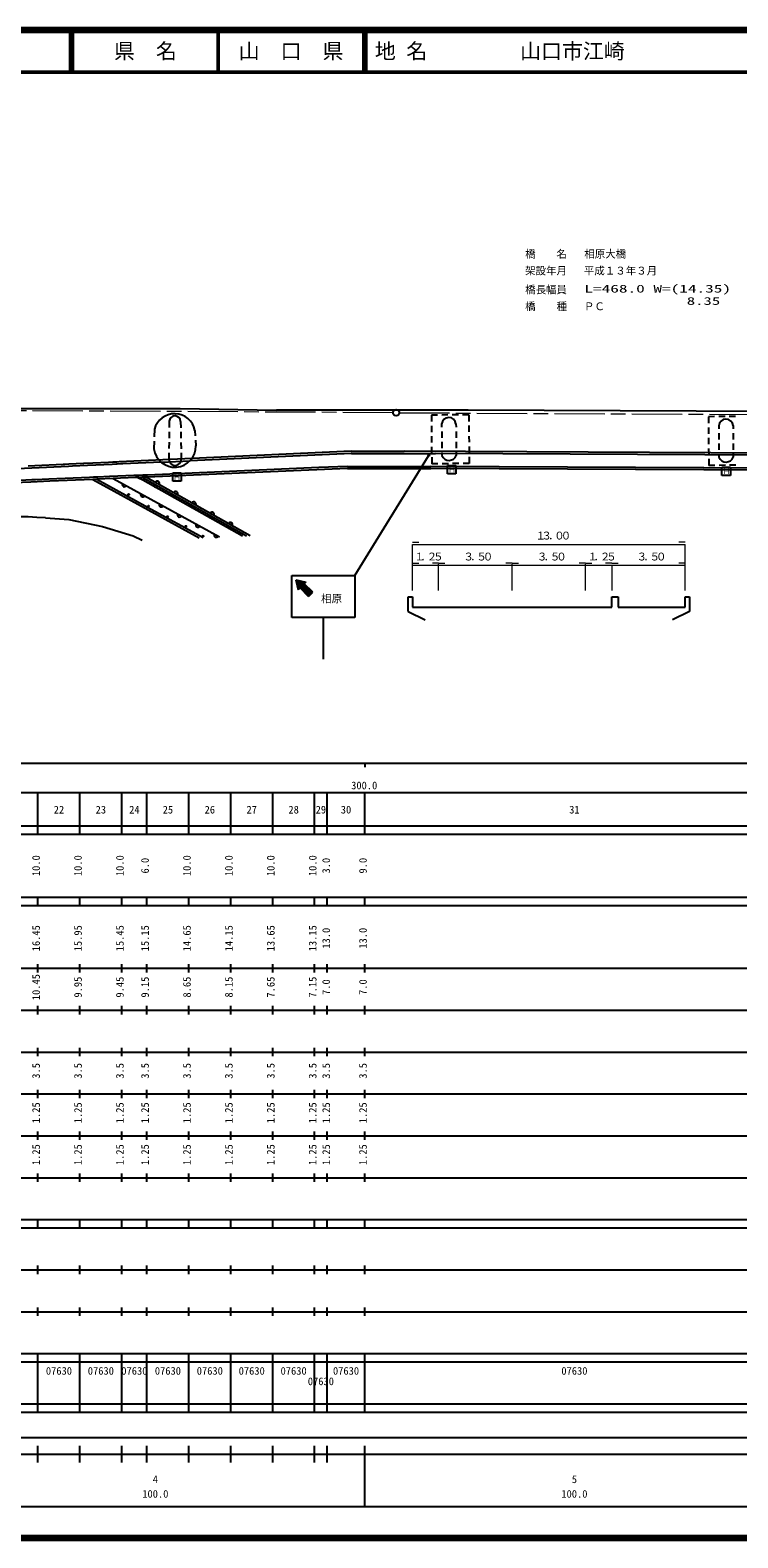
# Model space of a CAD drawing. Units: millimetres, scale not verified. Extents: x 40000 to 680000, y 20000 to 380000.
# Drawn here: x 288134 to 456993, y 20000 to 380000 of the extents above; entities that cross this region are included whole.
import ezdxf
from ezdxf.enums import TextEntityAlignment as Align

# ---------------------------------------------------------------- set-up
doc = ezdxf.new("R2010")
doc.units = ezdxf.units.MM
doc.header["$LTSCALE"] = 1000
doc.linetypes.add('CHAIN', pattern=[18.5, 12, -1.5, 3.5, -1.5])
for name, color, linetype, lineweight in [('M-BGD', 7, 'Continuous', 25), ('M-BMK', 2, 'CHAIN', 13), ('M-BMK-SRVR', 3, 'Continuous', 25), ('M-STR-HTXT', 7, 'Continuous', 13), ('M-STR-STR1', 1, 'Continuous', 25), ('M-STR-STRC', 7, 'Continuous', 25), ('M-TTL', 2, 'Continuous', 140), ('M-TTL-BAND', 7, 'Continuous', 25), ('M-TTL-LINE', 7, 'Continuous', 50)]:
    doc.layers.add(name, color=color, linetype=linetype, lineweight=lineweight)
doc.layers.add('M-TTL-TXT', color=7, linetype='Continuous')
doc.styles.add('ＭＳ ゴシック', font='')
doc.styles.get('ＭＳ ゴシック').set_extended_font_data('MS Gothic')

msp = doc.modelspace()

# ---------------------------------------------------------------- hatches: boundary and pattern name
at = {"layer": 'M-STR-STRC'}
msp.add_hatch(color=256, dxfattribs=at).paths.add_polyline_path([(351516, 248777), (353892, 248183), (353585, 247841), (355518, 245837), (354492, 244860), (352590, 246846), (352092, 246475)])

# ---------------------------------------------------------------- linework, layer by layer
at = {"layer": 'M-BGD'}
for p, q in [((326778, 277698), (309332, 276896)), ((364774, 278942), (326347, 277177)), ((364754, 279433), (326778, 277698)), ((364754, 279433), (377412, 279484)), ((364774, 278942), (384823, 278943)), ((473303, 278969), (377412, 279484)), ((473303, 278468), (384823, 278943)), ((297275, 275843), (283314, 275201)), ((289213, 275973), (287671, 275903)), ((295993, 276284), (289213, 275973)), ((296413, 276304), (295993, 276284)), ((297395, 276354), (296413, 276304)), ((298256, 275893), (297275, 275843)), ((300890, 276514), (297395, 276354)), ((301791, 276054), (298256, 275893)), ((303073, 276615), (300890, 276514)), ((300890, 276514), (300960, 276474)), ((307720, 276325), (301791, 276054)), ((306829, 276785), (303073, 276615)), ((307830, 276825), (306829, 276785)), ((312898, 273641), (307129, 273400)), ((308722, 276365), (307720, 276325)), ((308000, 276835), (307830, 276825)), ((308010, 276835), (308000, 276835)), ((308020, 276835), (308010, 276835)), ((308832, 276876), (308020, 276835)), ((308892, 276375), (308722, 276365)), ((309332, 276896), (308832, 276876)), ((309723, 276415), (308892, 276375)), ((310244, 276435), (309723, 276415)), ((319407, 276856), (310244, 276435)), ((313939, 273691), (312898, 273641)), ((314090, 273701), (313939, 273691)), ((314991, 273731), (314090, 273701)), ((316103, 273781), (314991, 273731)), ((356993, 275547), (316103, 273781)), ((319407, 276856), (326347, 277177)), ((363853, 275848), (356993, 275547)), ((363873, 275848), (383732, 275849)), ((576305, 274840), (383732, 275849)), ((288552, 272598), (282904, 272347)), ((289443, 272628), (288552, 272598)), ((292578, 272768), (289443, 272628)), ((302252, 273190), (292578, 272768)), ((303214, 273230), (302252, 273190)), ((303093, 272719), (308191, 269915)), ((304295, 273270), (303214, 273230)), ((304055, 272759), (317916, 265149)), ((307049, 273390), (304295, 273270)), ((307129, 273400), (307049, 273390)), ((307129, 273400), (307179, 273370)), ((307901, 272970), (307971, 272930)), ((307971, 272930), (333289, 258991)), ((313839, 273180), (315001, 272620)), ((314891, 273231), (339758, 259272)), ((315001, 272620), (338837, 259231)), ((315882, 273271), (340599, 259302)), ((308191, 269915), (328472, 258780)), ((291828, 263525), (297396, 263145)), ((297396, 263145), (305398, 261483)), ((317916, 265149), (327791, 259722)), ((305398, 261483), (312708, 259240)), ((312708, 259240), (314822, 258188)), ((327791, 259722), (329433, 258820)), ((331516, 259962), (331656, 259892)), ((339628, 259352), (339758, 259272)), ((378346, 241198), (378346, 244703)), ((378346, 244703), (379347, 244703)), ((379347, 244703), (379348, 242199)), ((379348, 242199), (426917, 242202)), ((426917, 242202), (426937, 244706)), ((426937, 244706), (428440, 244706)), ((428440, 244706), (428440, 242202)), ((428440, 242202), (444443, 242203)), ((445445, 241202), (441439, 239199)), ((444443, 242203), (444443, 244707)), ((444443, 244707), (445445, 244707)), ((445445, 244707), (445445, 241202)), ((378346, 241198), (382352, 239195))]:
    msp.add_line(p, q, dxfattribs=at)
for centre in [(311636, 269114), (316373, 266330), (320920, 263837), (325267, 261534), (329363, 259181)]:
    msp.add_circle(centre, 140, dxfattribs=at)
for centre, radius, start, end in [((310605, 271478), 501, 151.15508, 331.15508), ((318236, 271348), 501, 150.68801, 330.68801), ((318496, 271799), 501, 330.52543, 150.52543), ((314991, 269064), 501, 151.15508, 331.15508), ((319378, 266651), 501, 151.15508, 331.15508), ((322602, 268895), 501, 150.68801, 330.68801), ((322853, 269335), 501, 330.52543, 150.52543), ((326969, 266451), 501, 150.68801, 330.68801), ((327209, 266862), 501, 330.52543, 150.52543), ((284843, 180733), 83082, 85.17606, 108.12661), ((323764, 264238), 501, 151.15508, 331.15508), ((331336, 263998), 501, 150.68801, 330.68801), ((331576, 264399), 501, 330.52543, 150.52543), ((328151, 261815), 501, 151.15508, 331.15508), ((332538, 259401), 501, 151.15508, 331.15508), ((335702, 261545), 501, 150.68801, 330.68801), ((335932, 261935), 501, 330.52543, 150.52543)]:
    msp.add_arc(centre, radius, start, end, dxfattribs=at)
at = {"layer": 'M-BMK'}
for p, q in [((374718, 288657), (275552, 289171)), ((376220, 288647), (475396, 288143))]:
    msp.add_line(p, q, dxfattribs=at)
at = {"layer": 'M-BMK-SRVR'}
msp.add_circle((375469, 288647), 751, dxfattribs=at)
at = {"layer": 'M-STR-HTXT'}
for p, q in [((379347, 257722), (380849, 257722)), ((379347, 257221), (444452, 257225)), ((379347, 246205), (379347, 257221)), ((444452, 257726), (442950, 257726)), ((444463, 246219), (444452, 257225)), ((379347, 252714), (380849, 252715)), ((379347, 252214), (385606, 252214)), ((385606, 252715), (384104, 252715)), ((385606, 252715), (387108, 252715)), ((385606, 246205), (385606, 252505)), ((385606, 252214), (403132, 252215)), ((403132, 252716), (401630, 252716)), ((403132, 252716), (404634, 252716)), ((403132, 246206), (403132, 252516)), ((403132, 252215), (420658, 252216)), ((420658, 252717), (419155, 252717)), ((420658, 252717), (422160, 252717)), ((420658, 246208), (420658, 252507)), ((420658, 252216), (426927, 252217)), ((426927, 252718), (425425, 252717)), ((426927, 252718), (428429, 252718)), ((426927, 252217), (444443, 252218)), ((426927, 252217), (426927, 246208)), ((444443, 252719), (442940, 252719))]:
    msp.add_line(p, q, dxfattribs=at)
at = {"layer": 'M-STR-STR1'}
for p, q in [((285957, 289643), (323923, 289645)), ((323923, 289645), (346907, 289266)), ((392644, 289269), (346907, 289266)), ((385333, 288098), (383861, 288087)), ((383861, 288087), (383873, 286518)), ((387833, 288118), (386333, 288106)), ((390333, 288138), (388833, 288126)), ((392804, 288157), (391333, 288146)), ((576364, 288500), (392644, 289269)), ((392804, 288157), (392817, 286589)), ((317784, 284748), (317741, 282889)), ((321309, 286641), (321298, 285114)), ((324043, 286581), (324067, 285069)), ((327449, 284438), (327540, 283104)), ((383881, 285518), (383893, 284018)), ((386315, 285934), (386321, 285168)), ((389740, 285964), (389746, 285193)), ((392824, 285589), (392836, 284089)), ((451465, 287717), (449998, 287710)), ((449998, 287710), (450005, 286142)), ((450010, 285142), (450016, 283642)), ((452442, 285547), (452446, 284777)), ((453965, 287729), (452465, 287722)), ((456465, 287740), (454965, 287733)), ((455867, 285568), (455871, 284797)), ((317718, 281889), (317674, 280031)), ((321271, 281614), (321259, 280114)), ((321290, 284114), (321278, 282614)), ((324083, 284069), (324106, 282569)), ((324122, 281569), (324145, 280069)), ((327608, 282106), (327699, 280772)), ((383901, 283018), (383913, 281518)), ((386329, 284168), (386341, 282668)), ((386349, 281668), (386361, 280168)), ((389754, 284193), (389766, 282693)), ((389774, 281694), (389786, 280194)), ((392844, 283089), (392856, 281589)), ((450021, 282642), (450027, 281142)), ((452452, 283777), (452460, 282277)), ((452465, 281277), (452473, 279777)), ((455877, 283797), (455885, 282297)), ((455890, 281297), (455898, 279797)), ((321252, 279114), (321240, 277587)), ((324161, 279069), (324184, 277557)), ((383920, 280518), (383932, 279018)), ((383940, 278018), (383952, 276450)), ((386369, 279168), (386376, 278403)), ((389794, 279194), (389801, 278423)), ((392863, 280589), (392875, 279089)), ((392883, 278089), (392895, 276520)), ((450032, 280142), (450038, 278642)), ((450042, 277642), (450049, 276073)), ((452479, 278777), (452483, 278006)), ((455904, 278797), (455908, 278027)), ((363873, 275347), (316042, 273281)), ((363873, 275347), (383732, 275348)), ((576305, 274339), (383732, 275348)), ((385424, 276461), (383952, 276450)), ((387924, 276481), (386424, 276469)), ((390424, 276501), (388924, 276489)), ((392895, 276520), (391424, 276509)), ((451521, 276080), (450049, 276073)), ((454021, 276091), (452521, 276085)), ((456521, 276103), (455021, 276096)), ((288282, 272077), (284236, 271907)), ((292838, 272278), (288282, 272077)), ((303093, 272719), (292838, 272278)), ((304055, 272759), (303093, 272719)), ((307971, 272930), (304055, 272759)), ((313288, 273160), (307971, 272930)), ((313839, 273180), (313288, 273160)), ((314050, 273190), (313839, 273180)), ((314690, 273221), (314050, 273190)), ((314891, 273231), (314690, 273221)), ((315882, 273271), (314891, 273231)), ((316042, 273281), (315882, 273271))]:
    msp.add_line(p, q, dxfattribs=at)
for centre, radius, start, end in [((322581, 283446), 4967, 11.50528, 164.82689), ((322671, 286531), 1362, 1.74677, 175.62931), ((388027, 285804), 1712, 5.44925, 175.50095), ((454155, 285407), 1712, 5.2548, 175.3065), ((322662, 280672), 5027, 187.35466, 1.13968), ((322712, 277547), 1472, 178.32258, 0.73442), ((388088, 279134), 1853, 203.34387, 337.60638), ((454195, 278738), 1853, 203.14942, 337.41193)]:
    msp.add_arc(centre, radius, start, end, dxfattribs=at)
at = {"layer": 'M-STR-STRC'}
for p, q in [((365567, 249809), (383171, 278352)), ((383211, 278453), (383281, 278523)), ((322172, 272320), (322171, 274323)), ((322171, 274323), (324174, 274323)), ((324174, 274323), (324174, 272320)), ((387708, 274056), (387708, 276059)), ((387708, 276059), (389711, 276059)), ((389711, 274057), (387708, 274056)), ((389711, 276059), (389711, 274057)), ((453214, 273680), (453214, 275683)), ((453214, 275683), (455217, 275683)), ((455217, 273680), (453214, 273680)), ((455217, 275683), (455217, 273680)), ((324174, 272320), (322172, 272320)), ((350545, 249808), (365567, 249809)), ((350545, 239794), (350545, 249808)), ((351516, 248777), (352117, 246373)), ((351516, 248777), (353920, 248176)), ((365567, 249809), (365567, 239795)), ((353920, 248176), (352117, 246373)), ((354551, 244801), (352548, 246804)), ((355552, 245803), (353549, 247806)), ((354551, 244801), (355552, 245803)), ((365567, 239795), (350545, 239794)), ((358056, 239794), (358057, 229779))]:
    msp.add_line(p, q, dxfattribs=at)
for radius in [140, 110, 80.1, 50.1, 20]:
    msp.add_circle((383251, 278483), radius, dxfattribs=at)
at = {"layer": 'M-TTL'}
for p, q in [((680000, 380000), (40000, 380000)), ((40000, 20000), (680000, 20000))]:
    msp.add_line(p, q, dxfattribs=at)
at = {"layer": 'M-TTL-BAND'}
for p, q in [((40000, 205000), (579000, 205000)), ((368000, 205000), (368000, 204000)), ((68000, 198000), (579000, 198000)), ((290000, 188000), (290000, 198000)), ((300000, 188000), (300000, 198000)), ((310000, 188000), (310000, 198000)), ((316000, 188000), (316000, 198000)), ((326000, 188000), (326000, 198000)), ((336000, 188000), (336000, 198000)), ((346000, 188000), (346000, 198000)), ((356000, 188000), (356000, 198000)), ((359000, 188000), (359000, 198000)), ((368000, 188000), (368000, 198000)), ((40000, 190000), (579000, 190000)), ((40000, 188000), (579000, 188000)), ((40000, 173000), (579000, 173000)), ((290000, 171000), (290000, 173000)), ((300000, 171000), (300000, 173000)), ((310000, 171000), (310000, 173000)), ((316000, 171000), (316000, 173000)), ((326000, 171000), (326000, 173000)), ((336000, 171000), (336000, 173000)), ((346000, 171000), (346000, 173000)), ((356000, 171000), (356000, 173000)), ((359000, 171000), (359000, 173000)), ((368000, 171000), (368000, 173000)), ((40000, 171000), (579000, 171000)), ((40000, 156000), (579000, 156000)), ((290000, 155000), (290000, 157000)), ((300000, 155000), (300000, 157000)), ((310000, 155000), (310000, 157000)), ((316000, 155000), (316000, 157000)), ((326000, 155000), (326000, 157000)), ((336000, 155000), (336000, 157000)), ((346000, 155000), (346000, 157000)), ((356000, 155000), (356000, 157000)), ((359000, 155000), (359000, 157000)), ((368000, 155000), (368000, 157000)), ((46000, 146000), (579000, 146000)), ((290000, 145000), (290000, 147000)), ((300000, 145000), (300000, 147000)), ((310000, 145000), (310000, 147000)), ((316000, 145000), (316000, 147000)), ((326000, 145000), (326000, 147000)), ((336000, 145000), (336000, 147000)), ((346000, 145000), (346000, 147000)), ((356000, 145000), (356000, 147000)), ((359000, 145000), (359000, 147000)), ((368000, 145000), (368000, 147000)), ((290000, 135000), (290000, 137000)), ((300000, 135000), (300000, 137000)), ((310000, 135000), (310000, 137000)), ((316000, 135000), (316000, 137000)), ((326000, 135000), (326000, 137000)), ((336000, 135000), (336000, 137000)), ((346000, 135000), (346000, 137000)), ((356000, 135000), (356000, 137000)), ((359000, 135000), (359000, 137000)), ((368000, 135000), (368000, 137000)), ((52000, 136000), (579000, 136000)), ((46000, 126000), (579000, 126000)), ((290000, 125000), (290000, 127000)), ((300000, 125000), (300000, 127000)), ((310000, 125000), (310000, 127000)), ((316000, 125000), (316000, 127000)), ((326000, 125000), (326000, 127000)), ((336000, 125000), (336000, 127000)), ((346000, 125000), (346000, 127000)), ((356000, 125000), (356000, 127000)), ((359000, 125000), (359000, 127000)), ((368000, 125000), (368000, 127000)), ((52000, 116000), (579000, 116000)), ((290000, 115000), (290000, 117000)), ((300000, 115000), (300000, 117000)), ((310000, 115000), (310000, 117000)), ((316000, 115000), (316000, 117000)), ((326000, 115000), (326000, 117000)), ((336000, 115000), (336000, 117000)), ((346000, 115000), (346000, 117000)), ((356000, 115000), (356000, 117000)), ((359000, 115000), (359000, 117000)), ((368000, 115000), (368000, 117000)), ((46000, 106000), (579000, 106000)), ((290000, 105000), (290000, 107000)), ((300000, 105000), (300000, 107000)), ((310000, 105000), (310000, 107000)), ((316000, 105000), (316000, 107000)), ((326000, 105000), (326000, 107000)), ((336000, 105000), (336000, 107000)), ((346000, 105000), (346000, 107000)), ((356000, 105000), (356000, 107000)), ((359000, 105000), (359000, 107000)), ((368000, 105000), (368000, 107000)), ((40000, 96000), (579000, 96000)), ((40000, 94000), (579000, 94000)), ((290000, 94000), (290000, 96000)), ((300000, 94000), (300000, 96000)), ((310000, 94000), (310000, 96000)), ((316000, 94000), (316000, 96000)), ((326000, 94000), (326000, 96000)), ((336000, 94000), (336000, 96000)), ((346000, 94000), (346000, 96000)), ((356000, 94000), (356000, 96000)), ((359000, 94000), (359000, 96000)), ((368000, 94000), (368000, 96000)), ((49000, 84000), (579000, 84000)), ((290000, 83000), (290000, 85000)), ((300000, 83000), (300000, 85000)), ((310000, 83000), (310000, 85000)), ((316000, 83000), (316000, 85000)), ((326000, 83000), (326000, 85000)), ((336000, 83000), (336000, 85000)), ((346000, 83000), (346000, 85000)), ((356000, 83000), (356000, 85000)), ((359000, 83000), (359000, 85000)), ((368000, 83000), (368000, 85000)), ((40000, 74000), (579000, 74000)), ((290000, 73000), (290000, 75000)), ((300000, 73000), (300000, 75000)), ((310000, 73000), (310000, 75000)), ((316000, 73000), (316000, 75000)), ((326000, 73000), (326000, 75000)), ((336000, 73000), (336000, 75000)), ((346000, 73000), (346000, 75000)), ((356000, 73000), (356000, 75000)), ((359000, 73000), (359000, 75000)), ((368000, 73000), (368000, 75000)), ((40000, 64000), (579000, 64000)), ((40000, 62000), (579000, 62000)), ((290000, 62000), (290000, 64000)), ((290000, 52000), (290000, 62000)), ((290000, 52000), (290000, 62000)), ((300000, 62000), (300000, 64000)), ((300000, 52000), (300000, 62000)), ((300000, 52000), (300000, 62000)), ((310000, 62000), (310000, 64000)), ((310000, 52000), (310000, 62000)), ((310000, 52000), (310000, 62000)), ((316000, 62000), (316000, 64000)), ((316000, 52000), (316000, 62000)), ((316000, 52000), (316000, 62000)), ((326000, 62000), (326000, 64000)), ((326000, 52000), (326000, 62000)), ((326000, 52000), (326000, 62000)), ((336000, 62000), (336000, 64000)), ((336000, 52000), (336000, 62000)), ((336000, 52000), (336000, 62000)), ((346000, 62000), (346000, 64000)), ((346000, 52000), (346000, 62000)), ((346000, 52000), (346000, 62000)), ((356000, 62000), (356000, 64000)), ((356000, 52000), (356000, 62000)), ((356000, 52000), (356000, 62000)), ((359000, 62000), (359000, 64000)), ((359000, 52000), (359000, 62000)), ((359000, 52000), (359000, 62000)), ((368000, 62000), (368000, 64000)), ((368000, 52000), (368000, 62000)), ((368000, 52000), (368000, 62000)), ((40000, 52000), (579000, 52000)), ((290000, 50000), (290000, 52000)), ((300000, 50000), (300000, 52000)), ((310000, 50000), (310000, 52000)), ((316000, 50000), (316000, 52000)), ((326000, 50000), (326000, 52000)), ((336000, 50000), (336000, 52000)), ((346000, 50000), (346000, 52000)), ((356000, 50000), (356000, 52000)), ((359000, 50000), (359000, 52000)), ((368000, 50000), (368000, 52000)), ((40000, 50000), (579000, 50000)), ((71000, 44000), (565000, 44000)), ((40000, 40000), (579000, 40000)), ((290000, 38000), (290000, 42000)), ((300000, 38000), (300000, 42000)), ((310000, 38000), (310000, 42000)), ((316000, 38000), (316000, 42000)), ((326000, 38000), (326000, 42000)), ((336000, 38000), (336000, 42000)), ((346000, 38000), (346000, 42000)), ((356000, 38000), (356000, 42000)), ((359000, 38000), (359000, 42000)), ((368000, 27500), (368000, 42000)), ((68000, 27500), (579000, 27500))]:
    msp.add_line(p, q, dxfattribs=at)
at = {"layer": 'M-TTL-LINE'}
for p, q in [((297750, 380000), (297750, 370000)), ((298250, 380000), (298250, 370000)), ((333000, 380000), (333000, 370000)), ((367750, 380000), (367750, 370000)), ((368250, 380000), (368250, 370000)), ((40000, 370000), (680000, 370000))]:
    msp.add_line(p, q, dxfattribs=at)

# ---------------------------------------------------------------- texts
at = {"layer": 'M-BGD', "style": 'ＭＳ ゴシック'}
for s, p in [('橋', (406262, 325093)), ('名', (413703, 325093)), ('相原大橋', (420352, 325094)), ('架設年月', (406232, 321087)), ('平成１３年３月', (420253, 321088)), ('橋', (406262, 316580)), ('長', (408806, 316580)), ('幅', (411200, 316580)), ('員', (413703, 316581)), ('橋\u3000\u3000種', (406233, 312574)), ('ＰＣ', (420253, 312575))]:
    msp.add_text(s, height=1833, rotation=0.004, dxfattribs=at).set_placement(p, align=Align.BOTTOM_LEFT)
for s, width, p in [('L=468.0 W=(14.35)', 1.65, (420387, 316797)), ('\u30008.35', 1.6, (440811, 313862))]:
    msp.add_text(s, height=1833, rotation=0.004, dxfattribs=dict(at, width=width)).set_placement(p, align=Align.BOTTOM_LEFT)
at = {"layer": 'M-STR-HTXT', "style": 'ＭＳ ゴシック'}
for s, rotation, p in [('１', 0.004, (408716, 257826)), ('３', 0.004, (410118, 257827)), ('０', 0.004, (413173, 257827)), ('０', 0.004, (414735, 257827)), ('．', 0.004, (411761, 257827)), ('１', 359.994, (379784, 252817)), ('．', 359.994, (381276, 252817)), ('２', 359.994, (382758, 252817)), ('５', 359.994, (384290, 252818)), ('３', 0.006, (391521, 252818)), ('．', 0.006, (393164, 252818)), ('５', 0.006, (394616, 252818)), ('０', 0.006, (396138, 252818)), ('３', 0.003, (409047, 252819)), ('．', 0.003, (410689, 252819)), ('５', 0.003, (412141, 252819)), ('０', 0.003, (413664, 252819)), ('１', 0.008, (421105, 252820)), ('．', 0.008, (422597, 252820)), ('２', 0.008, (424079, 252820)), ('５', 0.008, (425601, 252820)), ('３', 0.004, (432842, 252821)), ('．', 0.004, (434484, 252821)), ('５', 0.004, (435936, 252821)), ('０', 0.004, (437459, 252821))]:
    msp.add_text(s, height=1833, rotation=rotation, dxfattribs=at).set_placement(p, align=Align.BOTTOM_LEFT)
at = {"layer": 'M-STR-STRC', "style": 'ＭＳ ゴシック'}
for p in [(323165, 273283), (388804, 275043), (454308, 274642)]:
    msp.add_text('Ｈ', height=1320, rotation=0.004, dxfattribs=at).set_placement(p, align=Align.MIDDLE_CENTER)
msp.add_text('相原', height=1833, rotation=0.004, dxfattribs=at).set_placement((357555, 242799), align=Align.BOTTOM_LEFT)
at = {"layer": 'M-TTL-BAND', "style": 'ＭＳ ゴシック'}
for s, p in [('300.0', (367844, 198195)), ('22', (295000, 192405)), ('23', (305000, 192405)), ('24', (313000, 192405)), ('25', (321000, 192405)), ('26', (331000, 192405)), ('27', (341000, 192405)), ('28', (351000, 192405)), ('29', (357500, 192405)), ('30', (363500, 192405)), ('31', (418000, 192405)), ('07630', (295000, 58405)), ('07630', (305000, 58405)), ('07630', (313000, 58405)), ('07630', (321000, 58405)), ('07630', (331000, 58405)), ('07630', (341000, 58405)), ('07630', (351000, 58405)), ('07630', (357500, 55905)), ('07630', (363500, 58405)), ('07630', (418000, 58405)), ('4', (318000, 32523)), ('5', (418000, 32523)), ('100.0', (318000, 29033)), ('100.0', (418000, 29033))]:
    msp.add_text(s, height=1833, dxfattribs=at).set_placement(p, align=Align.BOTTOM_CENTER)
for s, p in [('10.0', (291000, 180500)), ('10.0', (301000, 180500)), ('10.0', (311000, 180500)), ('6.0', (317000, 180500)), ('10.0', (327000, 180500)), ('10.0', (337000, 180500)), ('10.0', (347000, 180500)), ('10.0', (357000, 180500)), ('3.0', (360221, 180500)), ('9.0', (369000, 180500)), ('16.45', (291000, 163174)), ('15.95', (301000, 163174)), ('15.45', (311000, 163174)), ('15.15', (317000, 163174)), ('14.65', (327000, 163174)), ('14.15', (337000, 163174)), ('13.65', (347000, 163174)), ('13.15', (357000, 163174)), ('13.0', (360221, 163174)), ('13.0', (369000, 163174)), ('10.45', (291000, 151500)), ('9.95', (301000, 151500)), ('9.45', (311000, 151500)), ('9.15', (317000, 151500)), ('8.65', (327000, 151500)), ('8.15', (337000, 151500)), ('7.65', (347000, 151500)), ('7.15', (357000, 151500)), ('7.0', (360221, 151500)), ('7.0', (369000, 151500)), ('3.5', (291000, 131500)), ('3.5', (301000, 131500)), ('3.5', (311000, 131500)), ('3.5', (317000, 131500)), ('3.5', (327000, 131500)), ('3.5', (337000, 131500)), ('3.5', (347000, 131500)), ('3.5', (357000, 131500)), ('3.5', (360221, 131500)), ('3.5', (369000, 131500)), ('1.25', (291000, 121500)), ('1.25', (301000, 121500)), ('1.25', (311000, 121500)), ('1.25', (317000, 121500)), ('1.25', (327000, 121500)), ('1.25', (337000, 121500)), ('1.25', (347000, 121500)), ('1.25', (357000, 121500)), ('1.25', (360221, 121500)), ('1.25', (369000, 121500)), ('1.25', (291000, 111500)), ('1.25', (301000, 111500)), ('1.25', (311000, 111500)), ('1.25', (317000, 111500)), ('1.25', (327000, 111500)), ('1.25', (337000, 111500)), ('1.25', (347000, 111500)), ('1.25', (357000, 111500)), ('1.25', (360221, 111500)), ('1.25', (369000, 111500))]:
    msp.add_text(s, height=1833, rotation=90, dxfattribs=at).set_placement(p, align=Align.BOTTOM_CENTER)
at = {"layer": 'M-TTL-TXT', "style": 'ＭＳ ゴシック'}
for s, p in [('県\u3000名', (315625, 375000)), ('山\u3000口\u3000県', (350375, 375000))]:
    msp.add_text(s, height=3666, dxfattribs=at).set_placement(p, align=Align.MIDDLE_CENTER)
for s, p in [('地 名', (370380, 375000)), ('山口市江崎', (405024, 375000))]:
    msp.add_text(s, height=3666, dxfattribs=at).set_placement(p, align=Align.MIDDLE_LEFT)

doc.saveas('drawing.dxf')
